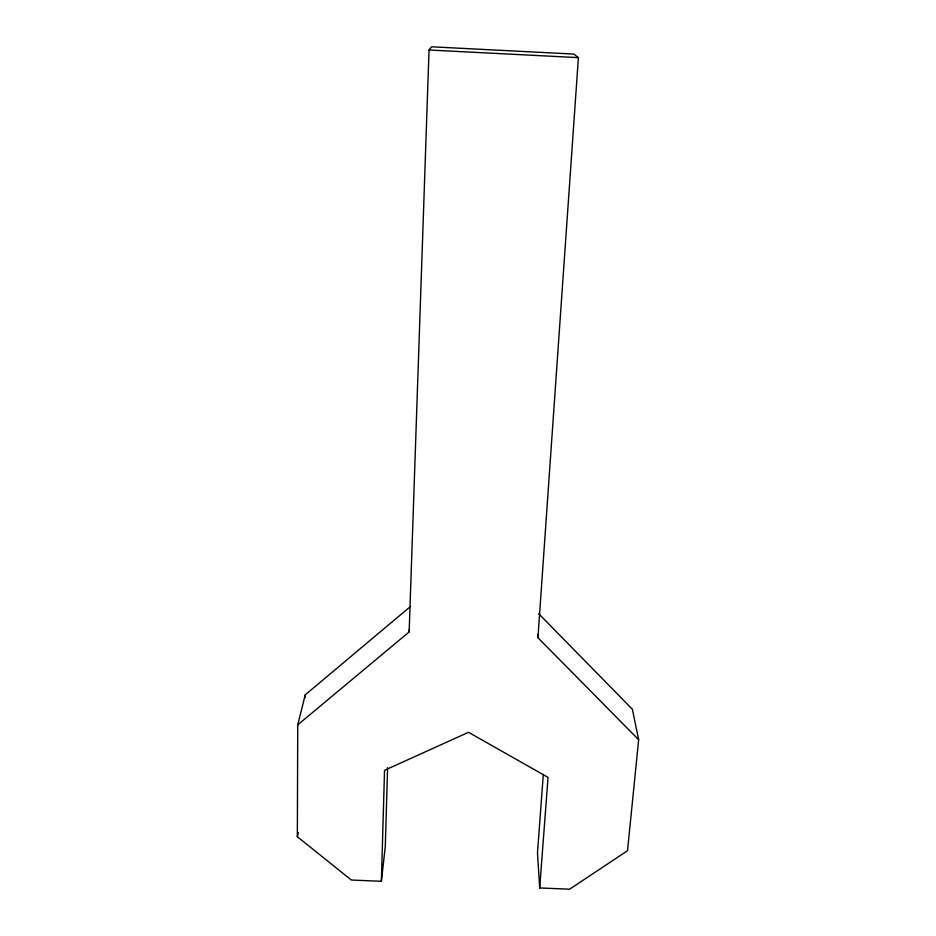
<?xml version="1.0" encoding="UTF-8"?>
<svg xmlns="http://www.w3.org/2000/svg" width="936" height="936" viewBox="0 0 936 936"><rect width="100%" height="100%" fill="white"/><g stroke="black" fill="none" stroke-linecap="round" stroke-linejoin="round"><path stroke-width="1.4" d="M387.598 767.731L385.293 846.53L381.373 881.291L351.328 880.027L297.344 836.714L297.742 724.85L305.218 694.863L409.956 606.926M305.195 697.753L305.218 694.863M381.373 881.291L384.532 770.305L468.515 732.303L548.04 777.371L539.698 887.948L569.615 889.2L627.518 850.73L638.656 739.732L632.373 709.266L538.703 613.723M297.742 724.85L409.149 631.952L429.039 50.006L431.601 46.8L573.838 54.066L578.401 57.634L537.931 637.708L638.656 739.732M543.301 774.47L537.486 852.977L539.698 887.948M409.149 631.952L409.465 629.121M297.344 836.714L298.245 832.537M429.039 50.006L578.401 57.634M537.697 634.854L537.931 637.708"/></g></svg>
